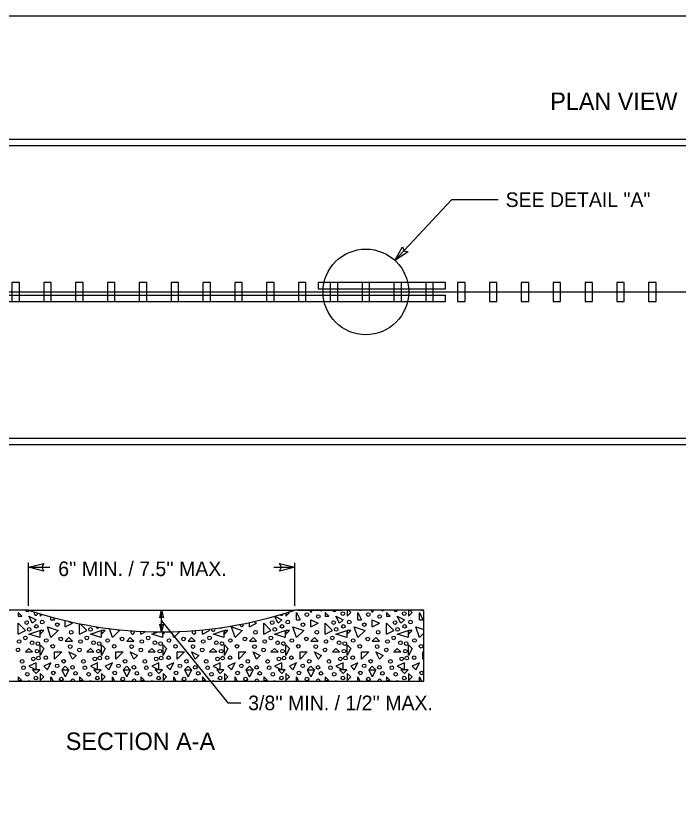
# Model space of a CAD drawing. Extents: x -1 to 1007, y -3 to 1000.
# Drawn here: x 10.38 to 21.4, y 10.18 to 23.53 of the extents above; entities that cross this region are included whole.
import ezdxf

# ---------------------------------------------------------------- set-up
doc = ezdxf.new("R2010")
doc.units = 0
doc.layers.add('Level 1', color=7, linetype='Continuous')

msp = doc.modelspace()

# ---------------------------------------------------------------- linework, layer by layer
at = {"layer": 'Level 1'}
for p, q in [((17.618, 20.481), (16.68, 19.47)), ((18.398, 20.481), (17.618, 20.481)), ((5.455, 18.948), (35.426, 18.948)), ((17.519, 18.789), (17.519, 18.895)), ((10.588, 13.728), (10.588, 14.442)), ((15.015, 13.728), (15.015, 14.442)), ((10.588, 14.371), (10.942, 14.371)), ((14.668, 14.371), (15.015, 14.371)), ((10.588, 13.656), (8.444, 13.656)), ((10.588, 13.656), (15.015, 13.656)), ((12.8, 13.295), (12.8, 13.656)), ((14.924, 13.617), (14.916, 13.625)), ((17.157, 13.656), (15.013, 13.656)), ((15.085, 13.656), (15.799, 13.656)), ((15.262, 13.656), (15.282, 13.617)), ((15.302, 13.656), (15.282, 13.617)), ((15.885, 13.656), (15.885, 13.557)), ((15.945, 13.617), (15.905, 13.656)), ((16.282, 13.656), (16.302, 13.617)), ((16.322, 13.656), (16.302, 13.617)), ((16.906, 13.656), (16.906, 13.557)), ((16.965, 13.617), (16.926, 13.656)), ((17.157, 12.477), (17.157, 13.656)), ((10.417, 13.617), (10.417, 13.557)), ((10.477, 13.557), (10.417, 13.617)), ((10.417, 13.557), (10.477, 13.557)), ((10.655, 13.438), (10.715, 13.498)), ((10.783, 13.595), (10.783, 13.557)), ((10.783, 13.557), (10.811, 13.586)), ((10.961, 13.498), (11.021, 13.498)), ((14.737, 13.438), (14.797, 13.498)), ((14.865, 13.557), (14.924, 13.617)), ((14.865, 13.608), (14.865, 13.557)), ((15.043, 13.498), (15.103, 13.498)), ((15.52, 13.617), (15.52, 13.557)), ((15.579, 13.557), (15.52, 13.617)), ((15.52, 13.557), (15.579, 13.557)), ((15.758, 13.438), (15.818, 13.498)), ((15.885, 13.557), (15.945, 13.617)), ((16.064, 13.498), (16.124, 13.498)), ((16.54, 13.617), (16.54, 13.557)), ((16.6, 13.557), (16.54, 13.617)), ((16.54, 13.557), (16.6, 13.557)), ((16.778, 13.438), (16.838, 13.498)), ((16.906, 13.557), (16.965, 13.617)), ((17.085, 13.498), (17.144, 13.498)), ((11.199, 13.379), (11.319, 13.438)), ((12.8, 13.476), (13.904, 12.114)), ((14.261, 13.379), (14.38, 13.438)), ((15.282, 13.379), (15.401, 13.438)), ((16.302, 13.379), (16.421, 13.438)), ((10.417, 13.259), (10.536, 13.319)), ((10.596, 13.259), (10.774, 13.319)), ((10.774, 13.2), (10.596, 13.259)), ((10.774, 13.319), (10.774, 13.2)), ((10.783, 13.319), (10.783, 13.259)), ((10.783, 13.259), (10.842, 13.319)), ((10.842, 13.319), (10.783, 13.319)), ((10.961, 13.2), (11.08, 13.319)), ((11.438, 13.259), (11.557, 13.319)), ((11.616, 13.259), (11.795, 13.319)), ((11.795, 13.2), (11.616, 13.259)), ((11.795, 13.319), (11.795, 13.2)), ((11.803, 13.319), (11.803, 13.259)), ((11.803, 13.259), (11.863, 13.319)), ((11.863, 13.319), (11.803, 13.319)), ((11.982, 13.2), (12.101, 13.319)), ((12.458, 13.259), (12.539, 13.3)), ((12.637, 13.259), (12.743, 13.295)), ((12.815, 13.2), (12.637, 13.259)), ((12.815, 13.295), (12.815, 13.2)), ((12.824, 13.295), (12.824, 13.259)), ((12.824, 13.259), (12.859, 13.295)), ((13.002, 13.2), (13.104, 13.301)), ((13.479, 13.259), (13.598, 13.319)), ((13.657, 13.259), (13.836, 13.319)), ((13.836, 13.2), (13.657, 13.259)), ((13.836, 13.319), (13.836, 13.2)), ((13.844, 13.319), (13.844, 13.259)), ((13.844, 13.259), (13.904, 13.319)), ((13.904, 13.319), (13.844, 13.319)), ((14.023, 13.2), (14.142, 13.319)), ((14.499, 13.259), (14.618, 13.319)), ((14.678, 13.259), (14.857, 13.319)), ((14.857, 13.2), (14.678, 13.259)), ((14.857, 13.319), (14.857, 13.2)), ((14.865, 13.319), (14.865, 13.259)), ((14.865, 13.259), (14.924, 13.319)), ((14.924, 13.319), (14.865, 13.319)), ((15.043, 13.2), (15.163, 13.319)), ((15.52, 13.259), (15.639, 13.319)), ((15.698, 13.259), (15.877, 13.319)), ((15.877, 13.2), (15.698, 13.259)), ((15.877, 13.319), (15.877, 13.2)), ((15.885, 13.319), (15.885, 13.259)), ((15.885, 13.259), (15.945, 13.319)), ((15.945, 13.319), (15.885, 13.319)), ((16.064, 13.2), (16.183, 13.319)), ((16.54, 13.259), (16.659, 13.319)), ((16.719, 13.259), (16.898, 13.319)), ((16.898, 13.2), (16.719, 13.259)), ((16.898, 13.319), (16.898, 13.2)), ((16.906, 13.319), (16.906, 13.259)), ((16.906, 13.259), (16.965, 13.319)), ((16.965, 13.319), (16.906, 13.319)), ((17.085, 13.2), (17.157, 13.272)), ((11.199, 13.14), (11.319, 13.14)), ((12.22, 13.14), (12.339, 13.14)), ((13.241, 13.14), (13.36, 13.14)), ((14.261, 13.14), (14.38, 13.14)), ((15.282, 13.14), (15.401, 13.14)), ((16.302, 13.14), (16.421, 13.14)), ((10.536, 12.962), (10.655, 12.962)), ((10.783, 13.081), (10.842, 13.021)), ((10.783, 12.902), (10.783, 13.081)), ((10.842, 13.021), (10.783, 12.902)), ((11.021, 12.843), (11.14, 12.962)), ((11.557, 12.962), (11.676, 12.962)), ((11.803, 13.081), (11.863, 13.021)), ((11.803, 12.902), (11.803, 13.081)), ((11.863, 13.021), (11.803, 12.902)), ((12.041, 12.843), (12.16, 12.962)), ((12.577, 12.962), (12.696, 12.962)), ((12.824, 13.081), (12.883, 13.021)), ((12.824, 12.902), (12.824, 13.081)), ((12.883, 13.021), (12.824, 12.902)), ((13.062, 12.843), (13.181, 12.962)), ((13.598, 12.962), (13.717, 12.962)), ((13.844, 13.081), (13.904, 13.021)), ((13.844, 12.902), (13.844, 13.081)), ((13.904, 13.021), (13.844, 12.902)), ((14.082, 12.843), (14.202, 12.962)), ((14.618, 12.962), (14.737, 12.962)), ((14.865, 13.081), (14.924, 13.021)), ((14.865, 12.902), (14.865, 13.081)), ((14.924, 13.021), (14.865, 12.902)), ((15.103, 12.843), (15.222, 12.962)), ((15.639, 12.962), (15.758, 12.962)), ((15.885, 13.081), (15.945, 13.021)), ((15.885, 12.902), (15.885, 13.081)), ((15.945, 13.021), (15.885, 12.902)), ((16.124, 12.843), (16.243, 12.962)), ((16.659, 12.962), (16.778, 12.962)), ((16.906, 13.081), (16.965, 13.021)), ((16.906, 12.902), (16.906, 13.081)), ((16.965, 13.021), (16.906, 12.902)), ((11.319, 12.843), (11.378, 12.902)), ((12.339, 12.843), (12.399, 12.902)), ((13.36, 12.843), (13.419, 12.902)), ((14.38, 12.843), (14.44, 12.902)), ((15.401, 12.843), (15.46, 12.902)), ((16.421, 12.843), (16.481, 12.902)), ((17.144, 12.843), (17.157, 12.855)), ((10.715, 12.783), (10.596, 12.724)), ((10.596, 12.724), (10.715, 12.664)), ((10.715, 12.664), (10.715, 12.783)), ((10.961, 12.783), (10.842, 12.724)), ((10.842, 12.724), (10.902, 12.664)), ((10.902, 12.664), (10.961, 12.783)), ((11.199, 12.724), (11.14, 12.664)), ((11.199, 12.724), (11.259, 12.664)), ((11.735, 12.783), (11.616, 12.724)), ((11.616, 12.724), (11.735, 12.664)), ((11.735, 12.664), (11.735, 12.783)), ((11.982, 12.783), (11.863, 12.724)), ((11.863, 12.724), (11.922, 12.664)), ((11.922, 12.664), (11.982, 12.783)), ((12.22, 12.724), (12.16, 12.664)), ((12.22, 12.724), (12.28, 12.664)), ((12.756, 12.783), (12.637, 12.724)), ((12.637, 12.724), (12.756, 12.664)), ((12.756, 12.664), (12.756, 12.783)), ((13.002, 12.783), (12.883, 12.724)), ((12.883, 12.724), (12.943, 12.664)), ((12.943, 12.664), (13.002, 12.783)), ((13.241, 12.724), (13.181, 12.664)), ((13.241, 12.724), (13.3, 12.664)), ((13.776, 12.783), (13.657, 12.724)), ((13.657, 12.724), (13.776, 12.664)), ((13.776, 12.664), (13.776, 12.783)), ((14.023, 12.783), (13.904, 12.724)), ((13.904, 12.724), (13.963, 12.664)), ((13.963, 12.664), (14.023, 12.783)), ((14.261, 12.724), (14.202, 12.664)), ((14.261, 12.724), (14.321, 12.664)), ((14.797, 12.783), (14.678, 12.724)), ((14.678, 12.724), (14.797, 12.664)), ((14.797, 12.664), (14.797, 12.783)), ((15.043, 12.783), (14.924, 12.724)), ((14.924, 12.724), (14.984, 12.664)), ((14.984, 12.664), (15.043, 12.783)), ((15.282, 12.724), (15.222, 12.664)), ((15.282, 12.724), (15.341, 12.664)), ((15.818, 12.783), (15.698, 12.724)), ((15.698, 12.724), (15.818, 12.664)), ((15.818, 12.664), (15.818, 12.783)), ((16.064, 12.783), (15.945, 12.724)), ((15.945, 12.724), (16.004, 12.664)), ((16.004, 12.664), (16.064, 12.783)), ((16.302, 12.724), (16.243, 12.664)), ((16.302, 12.724), (16.362, 12.664)), ((16.838, 12.783), (16.719, 12.724)), ((16.719, 12.724), (16.838, 12.664)), ((16.838, 12.664), (16.838, 12.783)), ((17.085, 12.783), (16.965, 12.724)), ((16.965, 12.724), (17.025, 12.664)), ((17.025, 12.664), (17.085, 12.783)), ((10.655, 12.664), (10.715, 12.605)), ((10.774, 12.664), (10.655, 12.664)), ((10.715, 12.605), (10.774, 12.664)), ((10.842, 12.545), (10.783, 12.605)), ((10.783, 12.605), (10.783, 12.485)), ((11.14, 12.664), (11.259, 12.664)), ((11.14, 12.664), (11.199, 12.545)), ((11.14, 12.664), (11.259, 12.664)), ((11.259, 12.664), (11.199, 12.545)), ((11.676, 12.664), (11.735, 12.605)), ((11.795, 12.664), (11.676, 12.664)), ((11.735, 12.605), (11.795, 12.664)), ((11.863, 12.545), (11.803, 12.605)), ((11.803, 12.605), (11.803, 12.485)), ((12.16, 12.664), (12.28, 12.664)), ((12.16, 12.664), (12.22, 12.545)), ((12.16, 12.664), (12.28, 12.664)), ((12.28, 12.664), (12.22, 12.545)), ((12.696, 12.664), (12.756, 12.605)), ((12.815, 12.664), (12.696, 12.664)), ((12.756, 12.605), (12.815, 12.664)), ((12.883, 12.545), (12.824, 12.605)), ((12.824, 12.605), (12.824, 12.485)), ((13.181, 12.664), (13.3, 12.664)), ((13.181, 12.664), (13.241, 12.545)), ((13.181, 12.664), (13.3, 12.664)), ((13.3, 12.664), (13.241, 12.545)), ((13.717, 12.664), (13.776, 12.605)), ((13.836, 12.664), (13.717, 12.664)), ((13.776, 12.605), (13.836, 12.664)), ((13.904, 12.545), (13.844, 12.605)), ((13.844, 12.605), (13.844, 12.485)), ((14.202, 12.664), (14.321, 12.664)), ((14.202, 12.664), (14.261, 12.545)), ((14.202, 12.664), (14.321, 12.664)), ((14.321, 12.664), (14.261, 12.545)), ((14.737, 12.664), (14.797, 12.605)), ((14.857, 12.664), (14.737, 12.664)), ((14.797, 12.605), (14.857, 12.664)), ((14.924, 12.545), (14.865, 12.605)), ((14.865, 12.605), (14.865, 12.485)), ((15.222, 12.664), (15.341, 12.664)), ((15.222, 12.664), (15.282, 12.545)), ((15.222, 12.664), (15.341, 12.664)), ((15.341, 12.664), (15.282, 12.545)), ((15.758, 12.664), (15.818, 12.605)), ((15.877, 12.664), (15.758, 12.664)), ((15.818, 12.605), (15.877, 12.664)), ((15.945, 12.545), (15.885, 12.605)), ((15.885, 12.605), (15.885, 12.485)), ((16.243, 12.664), (16.362, 12.664)), ((16.243, 12.664), (16.302, 12.545)), ((16.243, 12.664), (16.362, 12.664)), ((16.362, 12.664), (16.302, 12.545)), ((16.778, 12.664), (16.838, 12.605)), ((16.898, 12.664), (16.778, 12.664)), ((16.838, 12.605), (16.898, 12.664)), ((16.965, 12.545), (16.906, 12.605)), ((16.906, 12.605), (16.906, 12.485)), ((8.444, 12.477), (17.157, 12.477)), ((10.417, 12.545), (10.417, 12.485)), ((10.477, 12.485), (10.417, 12.545)), ((10.417, 12.485), (10.477, 12.485)), ((10.783, 12.485), (10.842, 12.545)), ((11.438, 12.545), (11.438, 12.485)), ((11.497, 12.485), (11.438, 12.545)), ((11.438, 12.485), (11.497, 12.485)), ((11.803, 12.485), (11.863, 12.545)), ((12.458, 12.545), (12.458, 12.485)), ((12.518, 12.485), (12.458, 12.545)), ((12.458, 12.485), (12.518, 12.485)), ((12.824, 12.485), (12.883, 12.545)), ((13.479, 12.545), (13.479, 12.485)), ((13.538, 12.485), (13.479, 12.545)), ((13.479, 12.485), (13.538, 12.485)), ((13.844, 12.485), (13.904, 12.545)), ((14.499, 12.545), (14.499, 12.485)), ((14.559, 12.485), (14.499, 12.545)), ((14.499, 12.485), (14.559, 12.485)), ((14.865, 12.485), (14.924, 12.545)), ((15.52, 12.545), (15.52, 12.485)), ((15.579, 12.485), (15.52, 12.545)), ((15.52, 12.485), (15.579, 12.485)), ((15.885, 12.485), (15.945, 12.545)), ((16.54, 12.545), (16.54, 12.485)), ((16.6, 12.485), (16.54, 12.545)), ((16.54, 12.485), (16.6, 12.485)), ((16.906, 12.485), (16.965, 12.545)), ((13.904, 12.114), (14.119, 12.114))]:
    msp.add_line(p, q, dxfattribs=at)
for points in [[(-1.234, -3.166), (42.766, -3.166), (42.766, 23.535), (-1.234, 23.535)], [(16.68, 19.47), (16.806, 19.699), (16.831, 19.633), (16.899, 19.613)], [(10.312, 18.789), (10.436, 18.789), (10.436, 19.107), (10.312, 19.107)], [(10.841, 18.789), (10.965, 18.789), (10.965, 19.107), (10.841, 19.107)], [(11.371, 18.789), (11.494, 18.789), (11.494, 19.107), (11.371, 19.107)], [(11.9, 18.789), (12.023, 18.789), (12.023, 19.107), (11.9, 19.107)], [(12.429, 18.789), (12.553, 18.789), (12.553, 19.107), (12.429, 19.107)], [(12.959, 18.789), (13.082, 18.789), (13.082, 19.107), (12.959, 19.107)], [(13.488, 18.789), (13.611, 18.789), (13.611, 19.107), (13.488, 19.107)], [(14.017, 18.789), (14.141, 18.789), (14.141, 19.107), (14.017, 19.107)], [(14.546, 18.789), (14.67, 18.789), (14.67, 19.107), (14.546, 19.107)], [(15.076, 18.789), (15.199, 18.789), (15.199, 19.107), (15.076, 19.107)], [(15.402, 19.001), (17.519, 19.001), (17.519, 19.107), (15.402, 19.107)], [(15.605, 18.789), (15.728, 18.789), (15.728, 19.107), (15.605, 19.107)], [(15.605, 18.789), (15.728, 18.789), (15.728, 19.107), (15.605, 19.107)], [(16.134, 18.789), (16.258, 18.789), (16.258, 19.107), (16.134, 19.107)], [(16.663, 18.789), (16.787, 18.789), (16.787, 19.107), (16.663, 19.107)], [(17.193, 18.789), (17.316, 18.789), (17.316, 19.107), (17.193, 19.107)], [(17.722, 18.789), (17.845, 18.789), (17.845, 19.107), (17.722, 19.107)], [(18.251, 18.789), (18.375, 18.789), (18.375, 19.107), (18.251, 19.107)], [(18.78, 18.789), (18.904, 18.789), (18.904, 19.107), (18.78, 19.107)], [(19.31, 18.789), (19.433, 18.789), (19.433, 19.107), (19.31, 19.107)], [(19.839, 18.789), (19.962, 18.789), (19.962, 19.107), (19.839, 19.107)], [(20.368, 18.789), (20.492, 18.789), (20.492, 19.107), (20.368, 19.107)], [(20.897, 18.789), (21.021, 18.789), (21.021, 19.107), (20.897, 19.107)], [(10.588, 14.371), (10.842, 14.434), (10.81, 14.371), (10.842, 14.307)], [(15.015, 14.371), (14.761, 14.307), (14.793, 14.371), (14.761, 14.434)], [(12.8, 13.656), (12.832, 13.529), (12.8, 13.545), (12.769, 13.529)], [(12.8, 13.295), (12.769, 13.422), (12.8, 13.406), (12.832, 13.422)]]:
    msp.add_lwpolyline(points, close=True, dxfattribs=at)
for points in [[(5.109, 21.489), (35.774, 21.489)], [(5.109, 21.383), (35.774, 21.383)], [(4.802, 18.895), (17.519, 18.895)], [(4.908, 18.789), (17.519, 18.789)], [(5.109, 16.514), (35.774, 16.514)], [(5.109, 16.408), (35.774, 16.408)], [(10.655, 13.438), (10.596, 13.557), (10.715, 13.498)], [(10.961, 13.498), (10.961, 13.543)], [(11.004, 13.531), (11.021, 13.498)], [(14.737, 13.438), (14.68, 13.554)], [(14.683, 13.555), (14.797, 13.498)], [(15.043, 13.498), (15.043, 13.617), (15.103, 13.498)], [(15.282, 13.379), (15.282, 13.498), (15.401, 13.438)], [(15.758, 13.438), (15.698, 13.557), (15.818, 13.498)], [(16.064, 13.498), (16.064, 13.617), (16.124, 13.498)], [(16.302, 13.379), (16.302, 13.498), (16.421, 13.438)], [(16.778, 13.438), (16.719, 13.557), (16.838, 13.498)], [(17.085, 13.498), (17.085, 13.617), (17.144, 13.498)], [(10.417, 13.259), (10.417, 13.438), (10.536, 13.319)], [(10.961, 13.2), (10.902, 13.379), (11.08, 13.319)], [(11.199, 13.379), (11.199, 13.482)], [(11.258, 13.468), (11.319, 13.438)], [(11.438, 13.259), (11.438, 13.43)], [(11.448, 13.428), (11.557, 13.319)], [(14.023, 13.2), (13.963, 13.379), (14.142, 13.319)], [(14.261, 13.379), (14.261, 13.45)], [(14.327, 13.465), (14.38, 13.438)], [(14.499, 13.259), (14.499, 13.438), (14.618, 13.319)], [(15.043, 13.2), (14.984, 13.379), (15.163, 13.319)], [(15.52, 13.259), (15.52, 13.438), (15.639, 13.319)], [(16.064, 13.2), (16.004, 13.379), (16.183, 13.319)], [(16.54, 13.259), (16.54, 13.438), (16.659, 13.319)], [(17.085, 13.2), (17.025, 13.379), (17.157, 13.335)], [(11.982, 13.2), (11.932, 13.349)], [(12.052, 13.335), (12.101, 13.319)], [(12.458, 13.259), (12.458, 13.303)], [(13.002, 13.2), (12.97, 13.297)], [(13.479, 13.259), (13.479, 13.328)], [(13.578, 13.338), (13.598, 13.319)], [(11.199, 13.14), (11.259, 13.2), (11.319, 13.14)], [(12.22, 13.14), (12.28, 13.2), (12.339, 13.14)], [(13.241, 13.14), (13.3, 13.2), (13.36, 13.14)], [(14.261, 13.14), (14.321, 13.2), (14.38, 13.14)], [(15.282, 13.14), (15.341, 13.2), (15.401, 13.14)], [(16.302, 13.14), (16.362, 13.2), (16.421, 13.14)], [(10.536, 12.962), (10.596, 13.021), (10.655, 12.962)], [(11.021, 12.843), (11.021, 12.962), (11.14, 12.962)], [(11.319, 12.843), (11.259, 12.962), (11.378, 12.902)], [(11.557, 12.962), (11.616, 13.021), (11.676, 12.962)], [(12.041, 12.843), (12.041, 12.962), (12.16, 12.962)], [(12.339, 12.843), (12.28, 12.962), (12.399, 12.902)], [(12.577, 12.962), (12.637, 13.021), (12.696, 12.962)], [(13.062, 12.843), (13.062, 12.962), (13.181, 12.962)], [(13.36, 12.843), (13.3, 12.962), (13.419, 12.902)], [(13.598, 12.962), (13.657, 13.021), (13.717, 12.962)], [(14.082, 12.843), (14.082, 12.962), (14.202, 12.962)], [(14.38, 12.843), (14.321, 12.962), (14.44, 12.902)], [(14.618, 12.962), (14.678, 13.021), (14.737, 12.962)], [(15.103, 12.843), (15.103, 12.962), (15.222, 12.962)], [(15.401, 12.843), (15.341, 12.962), (15.46, 12.902)], [(15.639, 12.962), (15.698, 13.021), (15.758, 12.962)], [(16.124, 12.843), (16.124, 12.962), (16.243, 12.962)], [(16.421, 12.843), (16.362, 12.962), (16.481, 12.902)], [(16.659, 12.962), (16.719, 13.021), (16.778, 12.962)], [(17.144, 12.843), (17.144, 12.962), (17.157, 12.962)], [(10.6, 12.477), (10.596, 12.485), (10.613, 12.477)], [(10.961, 12.477), (10.961, 12.545), (10.996, 12.477)], [(11.621, 12.477), (11.616, 12.485), (11.634, 12.477)], [(11.982, 12.477), (11.982, 12.545), (12.016, 12.477)], [(12.641, 12.477), (12.637, 12.485), (12.654, 12.477)], [(13.002, 12.477), (13.002, 12.545), (13.037, 12.477)], [(13.662, 12.477), (13.657, 12.485), (13.675, 12.477)], [(14.023, 12.477), (14.023, 12.545), (14.057, 12.477)], [(14.682, 12.477), (14.678, 12.485), (14.696, 12.477)], [(15.043, 12.477), (15.043, 12.545), (15.078, 12.477)], [(15.703, 12.477), (15.698, 12.485), (15.716, 12.477)], [(16.064, 12.477), (16.064, 12.545), (16.098, 12.477)], [(16.723, 12.477), (16.719, 12.485), (16.737, 12.477)], [(17.085, 12.477), (17.085, 12.545), (17.119, 12.477)]]:
    msp.add_lwpolyline(points, dxfattribs=at)
for centre, radius in [((16.196, 18.948), 0.712), ((15.814, 13.6), 0.03), ((16.834, 13.6), 0.03), ((10.816, 13.457), 0.03), ((14.898, 13.457), 0.03), ((15.216, 13.583), 0.03), ((15.405, 13.551), 0.03), ((15.919, 13.457), 0.03), ((16.237, 13.583), 0.03), ((16.425, 13.551), 0.03), ((16.939, 13.457), 0.03), ((10.558, 13.45), 0.03), ((10.599, 13.335), 0.03), ((10.718, 13.387), 0.03), ((11.068, 13.415), 0.03), ((11.62, 13.335), 0.03), ((14.64, 13.45), 0.03), ((14.681, 13.335), 0.03), ((14.801, 13.387), 0.03), ((15.15, 13.415), 0.03), ((15.66, 13.45), 0.03), ((15.702, 13.335), 0.03), ((15.821, 13.387), 0.03), ((16.171, 13.415), 0.03), ((16.681, 13.45), 0.03), ((16.723, 13.335), 0.03), ((16.842, 13.387), 0.03), ((10.536, 13.195), 0.03), ((11.298, 13.289), 0.03), ((11.557, 13.195), 0.03), ((12.577, 13.195), 0.03), ((13.598, 13.195), 0.03), ((14.36, 13.289), 0.03), ((14.618, 13.195), 0.03), ((15.38, 13.289), 0.03), ((15.639, 13.195), 0.03), ((16.401, 13.289), 0.03), ((16.659, 13.195), 0.03), ((10.431, 13.135), 0.03), ((10.648, 13.114), 0.03), ((10.743, 13.1), 0.03), ((10.883, 13.152), 0.03), ((10.991, 13.055), 0.03), ((11.124, 13.177), 0.03), ((11.452, 13.135), 0.03), ((11.669, 13.114), 0.03), ((11.763, 13.1), 0.03), ((11.903, 13.152), 0.03), ((12.012, 13.055), 0.03), ((12.144, 13.177), 0.03), ((12.472, 13.135), 0.03), ((12.689, 13.114), 0.03), ((12.784, 13.1), 0.03), ((12.924, 13.152), 0.03), ((13.032, 13.055), 0.03), ((13.165, 13.177), 0.03), ((13.493, 13.135), 0.03), ((13.71, 13.114), 0.03), ((13.804, 13.1), 0.03), ((13.944, 13.152), 0.03), ((14.053, 13.055), 0.03), ((14.185, 13.177), 0.03), ((14.514, 13.135), 0.03), ((14.73, 13.114), 0.03), ((14.825, 13.1), 0.03), ((14.965, 13.152), 0.03), ((15.073, 13.055), 0.03), ((15.206, 13.177), 0.03), ((15.534, 13.135), 0.03), ((15.751, 13.114), 0.03), ((15.845, 13.1), 0.03), ((15.985, 13.152), 0.03), ((16.094, 13.055), 0.03), ((16.227, 13.177), 0.03), ((16.555, 13.135), 0.03), ((16.771, 13.114), 0.03), ((16.866, 13.1), 0.03), ((17.006, 13.152), 0.03), ((17.114, 13.055), 0.03), ((10.414, 12.995), 0.03), ((10.729, 12.974), 0.03), ((11.281, 13.051), 0.03), ((11.435, 12.995), 0.03), ((11.749, 12.974), 0.03), ((12.302, 13.051), 0.03), ((12.455, 12.995), 0.03), ((12.77, 12.974), 0.03), ((13.322, 13.051), 0.03), ((13.476, 12.995), 0.03), ((13.79, 12.974), 0.03), ((14.343, 13.051), 0.03), ((14.496, 12.995), 0.03), ((14.811, 12.974), 0.03), ((15.363, 13.051), 0.03), ((15.517, 12.995), 0.03), ((15.831, 12.974), 0.03), ((16.384, 13.051), 0.03), ((16.537, 12.995), 0.03), ((16.852, 12.974), 0.03), ((10.481, 12.803), 0.03), ((10.669, 12.845), 0.03), ((10.753, 12.859), 0.03), ((10.876, 12.866), 0.03), ((11.173, 12.806), 0.03), ((11.501, 12.803), 0.03), ((11.69, 12.845), 0.03), ((11.773, 12.859), 0.03), ((11.896, 12.866), 0.03), ((12.193, 12.806), 0.03), ((12.522, 12.803), 0.03), ((12.71, 12.845), 0.03), ((12.794, 12.859), 0.03), ((12.917, 12.866), 0.03), ((13.214, 12.806), 0.03), ((13.542, 12.803), 0.03), ((13.731, 12.845), 0.03), ((13.815, 12.859), 0.03), ((13.937, 12.866), 0.03), ((14.234, 12.806), 0.03), ((14.563, 12.803), 0.03), ((14.751, 12.845), 0.03), ((14.835, 12.859), 0.03), ((14.958, 12.866), 0.03), ((15.255, 12.806), 0.03), ((15.584, 12.803), 0.03), ((15.772, 12.845), 0.03), ((15.856, 12.859), 0.03), ((15.978, 12.866), 0.03), ((16.275, 12.806), 0.03), ((16.604, 12.803), 0.03), ((16.792, 12.845), 0.03), ((16.876, 12.859), 0.03), ((16.999, 12.866), 0.03), ((10.505, 12.698), 0.03), ((11.064, 12.73), 0.03), ((11.319, 12.705), 0.03), ((11.526, 12.698), 0.03), ((12.085, 12.73), 0.03), ((12.34, 12.705), 0.03), ((12.546, 12.698), 0.03), ((13.105, 12.73), 0.03), ((13.36, 12.705), 0.03), ((13.567, 12.698), 0.03), ((14.126, 12.73), 0.03), ((14.381, 12.705), 0.03), ((14.587, 12.698), 0.03), ((15.146, 12.73), 0.03), ((15.401, 12.705), 0.03), ((15.608, 12.698), 0.03), ((16.167, 12.73), 0.03), ((16.422, 12.705), 0.03), ((16.628, 12.698), 0.03), ((10.568, 12.591), 0.03), ((10.711, 12.528), 0.03), ((11.001, 12.612), 0.03), ((11.369, 12.605), 0.03), ((11.588, 12.591), 0.03), ((11.732, 12.528), 0.03), ((12.022, 12.612), 0.03), ((12.389, 12.605), 0.03), ((12.609, 12.591), 0.03), ((12.752, 12.528), 0.03), ((13.042, 12.612), 0.03), ((13.41, 12.605), 0.03), ((13.629, 12.591), 0.03), ((13.773, 12.528), 0.03), ((14.063, 12.612), 0.03), ((14.43, 12.605), 0.03), ((14.65, 12.591), 0.03), ((14.793, 12.528), 0.03), ((15.083, 12.612), 0.03), ((15.451, 12.605), 0.03), ((15.67, 12.591), 0.03), ((15.814, 12.528), 0.03), ((16.104, 12.612), 0.03), ((16.471, 12.605), 0.03), ((16.691, 12.591), 0.03), ((16.834, 12.528), 0.03), ((17.124, 12.612), 0.03), ((11.134, 12.511), 0.03), ((12.155, 12.511), 0.03), ((13.175, 12.511), 0.03), ((14.196, 12.511), 0.03), ((15.216, 12.511), 0.03), ((16.237, 12.511), 0.03)]:
    msp.add_circle(centre, radius, dxfattribs=at)
for centre, radius, start, end in [((10.568, 13.663), 0.03, 192.9747, 342.3038), ((12.801, 20.24), 6.945, 251.4266, 288.5734), ((10.711, 13.6), 0.03, 130.3503, 14.7079), ((15.083, 13.684), 0.03, 246.9182, 293.0818), ((15.451, 13.677), 0.03, 222.9621, 317.0379), ((15.67, 13.663), 0.03, 192.9747, 347.0253), ((16.104, 13.684), 0.03, 246.9182, 293.0818), ((16.471, 13.677), 0.03, 222.9621, 317.0379), ((16.691, 13.663), 0.03, 192.9747, 347.0253), ((17.124, 13.684), 0.03, 246.9182, 293.0818), ((14.793, 13.6), 0.03, 221.9818, 351.4241), ((11.739, 13.387), 0.03, 191.1274, 331.2541), ((13.661, 13.335), 0.03, 160.0249, 34.1544), ((13.78, 13.387), 0.03, 236.9244, 319.3268), ((14.13, 13.415), 0.03, 175.4974, 26.529), ((12.319, 13.289), 0.03, 128.0659, 44.0024), ((13.339, 13.289), 0.03, 123.0361, 65.9974), ((11.323, 12.479), 0.03, 354.5273, 185.4727), ((12.343, 12.479), 0.03, 354.5273, 185.4727), ((13.364, 12.479), 0.03, 354.5273, 185.4727), ((14.384, 12.479), 0.03, 354.5273, 185.4727), ((15.405, 12.479), 0.03, 354.5273, 185.4727), ((16.425, 12.479), 0.03, 354.5273, 185.4727)]:
    msp.add_arc(centre, radius, start, end, dxfattribs=at)

# ---------------------------------------------------------------- texts
for s, height, p in [('PLAN VIEW', 0.2904, (19.261, 21.973)), ('SEE DETAIL "A"', 0.242, (18.519, 20.36)), ("6'' MIN. / 7.5'' MAX.", 0.242, (11.082, 14.223)), ("3/8'' MIN. / 1/2'' MAX.", 0.242, (14.24, 11.993)), ('SECTION A-A', 0.2904, (11.208, 11.331))]:
    msp.add_text(s, height=height, dxfattribs=at).set_placement(p)

doc.saveas('drawing.dxf')
